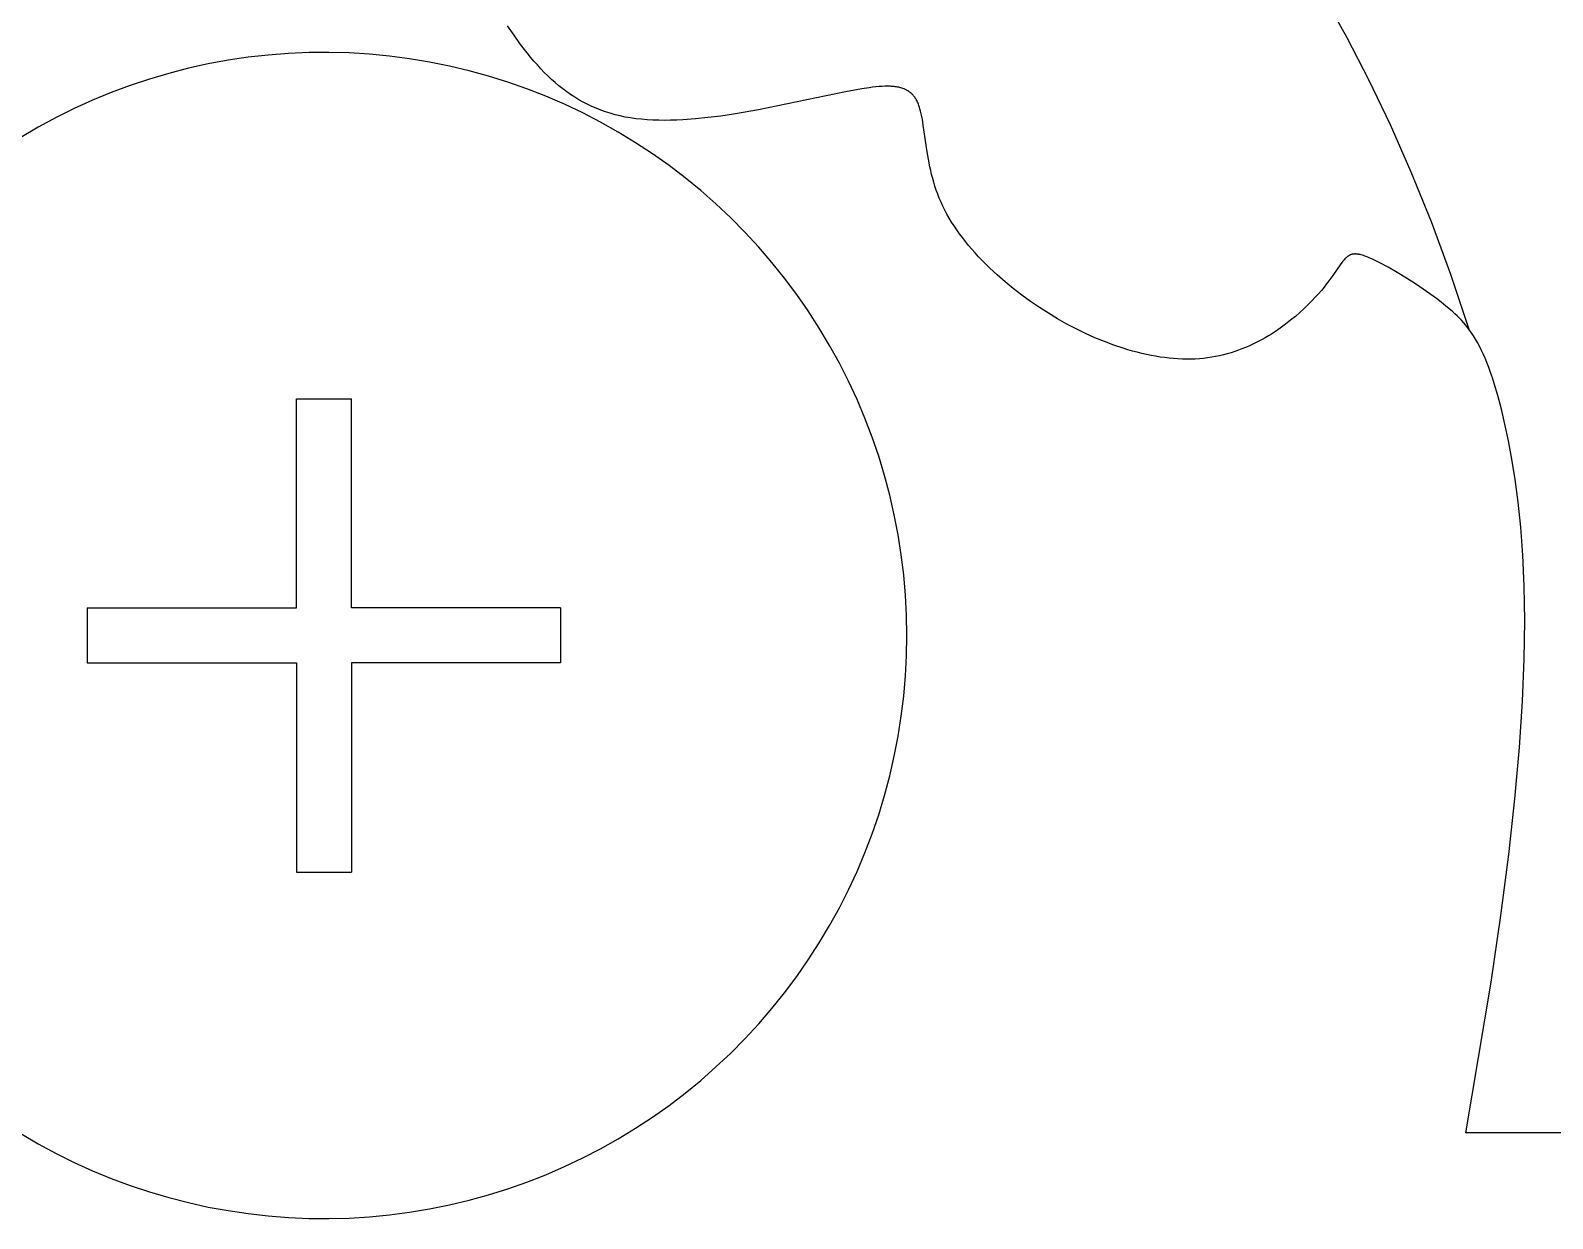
# Model space of a CAD drawing. Extents: x 238 to 525, y 206 to 336.
# Drawn here: x 368.9 to 445.8, y 205.6 to 265.7 of the extents above; entities that cross this region are included whole.
import ezdxf

# ---------------------------------------------------------------- set-up
doc = ezdxf.new("R2010")
doc.units = 0
doc.layers.get('0').update_dxf_attribs({"linetype": 'CONTINUOUS'})

msp = doc.modelspace()

# ---------------------------------------------------------------- linework, layer by layer
at = {"linetype": 'CONTINUOUS'}
for p, q in [((382.33, 247.047), (385.11, 247.047)), ((382.33, 236.478), (382.33, 247.047)), ((385.11, 236.478), (385.11, 247.047)), ((371.762, 236.478), (371.762, 233.698)), ((371.762, 236.478), (382.33, 236.478)), ((395.679, 236.478), (385.11, 236.478)), ((395.679, 236.478), (395.679, 233.698)), ((371.762, 233.698), (382.33, 233.698)), ((382.33, 233.698), (382.33, 223.128)), ((395.679, 233.698), (385.11, 233.698)), ((385.11, 233.698), (385.11, 223.128)), ((382.33, 223.128), (385.11, 223.128))]:
    msp.add_line(p, q, dxfattribs=at)
at = {"color": 1, "linetype": 'CONTINUOUS'}
msp.add_lwpolyline([(441.587, 250.555), (440.669, 253.33), (439.693, 255.98), (438.669, 258.502), (437.609, 260.895), (436.522, 263.159), (435.421, 265.291), (434.314, 267.292), (433.213, 269.159), (432.129, 270.891), (431.073, 272.488), (430.054, 273.947), (429.084, 275.269), (428.173, 276.451), (427.332, 277.493), (426.571, 278.393), (425.902, 279.15)], dxfattribs=at)
at = {"color": 7, "linetype": 'CONTINUOUS'}
for points in [[(441.415, 209.967), (442.709, 217.572), (443.199, 220.932), (443.593, 224.017), (443.9, 226.841), (444.127, 229.42), (444.28, 231.768), (444.368, 233.899), (444.397, 235.829), (444.375, 237.571), (444.308, 239.141), (444.205, 240.553), (444.073, 241.821), (443.919, 242.962), (443.75, 243.988), (443.574, 244.915), (443.396, 245.756), (443.217, 246.518), (443.038, 247.205), (442.857, 247.823), (442.766, 248.108), (442.674, 248.377), (442.582, 248.632), (442.489, 248.873), (442.395, 249.1), (442.301, 249.315), (442.206, 249.518), (442.11, 249.709), (442.013, 249.889), (441.915, 250.059), (441.817, 250.22), (441.717, 250.371), (441.616, 250.515), (441.514, 250.65), (441.411, 250.779), (441.306, 250.902), (441.2, 251.019), (441.093, 251.131), (440.984, 251.238), (440.874, 251.342), (440.762, 251.443), (440.649, 251.541), (440.418, 251.734), (440.179, 251.923), (439.936, 252.109), (439.437, 252.472), (438.932, 252.817), (438.432, 253.139), (437.949, 253.433), (437.492, 253.694), (437.074, 253.917), (436.883, 254.012), (436.706, 254.097), (436.543, 254.169), (436.467, 254.201), (436.395, 254.229), (436.325, 254.255), (436.259, 254.278), (436.196, 254.299), (436.135, 254.316), (436.077, 254.33), (436.049, 254.337), (436.022, 254.342), (435.995, 254.347), (435.969, 254.351), (435.943, 254.355), (435.918, 254.358), (435.894, 254.36), (435.87, 254.361), (435.847, 254.362), (435.824, 254.362), (435.801, 254.362), (435.779, 254.36), (435.758, 254.359), (435.736, 254.356), (435.716, 254.353), (435.695, 254.349), (435.675, 254.345), (435.655, 254.34), (435.636, 254.334), (435.617, 254.328), (435.598, 254.321), (435.58, 254.313), (435.562, 254.305), (435.544, 254.296), (435.526, 254.287), (435.509, 254.277), (435.491, 254.266), (435.474, 254.255), (435.457, 254.243), (435.441, 254.231), (435.424, 254.218), (435.407, 254.204), (435.391, 254.19), (435.375, 254.175), (435.358, 254.16), (435.342, 254.144), (435.31, 254.11), (435.277, 254.074), (435.245, 254.036), (435.212, 253.996), (435.178, 253.953), (435.11, 253.862), (434.706, 253.282), (434.5, 252.998), (434.384, 252.846), (434.259, 252.687), (434.123, 252.522), (433.976, 252.35), (433.817, 252.173), (433.645, 251.991), (433.459, 251.803), (433.259, 251.61), (433.043, 251.412), (432.813, 251.212), (432.568, 251.01), (432.308, 250.808), (432.034, 250.609), (431.747, 250.414), (431.598, 250.319), (431.445, 250.225), (431.29, 250.133), (431.131, 250.044), (430.969, 249.957), (430.803, 249.872), (430.635, 249.79), (430.463, 249.711), (430.288, 249.636), (430.11, 249.564), (429.929, 249.496), (429.745, 249.432), (429.558, 249.371), (429.368, 249.316), (429.176, 249.265), (428.98, 249.218), (428.782, 249.177), (428.581, 249.141), (428.377, 249.111), (428.17, 249.086), (427.961, 249.068), (427.749, 249.055), (427.535, 249.048), (427.318, 249.047), (427.1, 249.051), (426.879, 249.061), (426.656, 249.077), (426.431, 249.099), (426.205, 249.125), (425.977, 249.157), (425.748, 249.195), (425.517, 249.237), (425.285, 249.285), (425.052, 249.338), (424.818, 249.396), (424.583, 249.459), (424.347, 249.526), (424.11, 249.599), (423.636, 249.759), (423.16, 249.937), (422.684, 250.133), (422.209, 250.346), (421.735, 250.577), (421.264, 250.824), (420.797, 251.087), (420.334, 251.365), (419.877, 251.658), (419.427, 251.965), (418.987, 252.284), (418.558, 252.615), (418.141, 252.957), (417.738, 253.309), (417.35, 253.669), (416.98, 254.039), (416.802, 254.226), (416.628, 254.415), (416.46, 254.606), (416.296, 254.799), (416.139, 254.992), (415.986, 255.187), (415.84, 255.383), (415.7, 255.581), (415.566, 255.779), (415.438, 255.978), (415.317, 256.178), (415.203, 256.378), (415.096, 256.579), (414.996, 256.78), (414.904, 256.981), (414.818, 257.183), (414.739, 257.384), (414.667, 257.585), (414.6, 257.786), (414.539, 257.985), (414.483, 258.184), (414.432, 258.381), (414.385, 258.576), (414.342, 258.77), (414.268, 259.151), (414.205, 259.523), (414.01, 260.875), (413.961, 261.17), (413.934, 261.31), (413.905, 261.445), (413.874, 261.574), (413.841, 261.697), (413.823, 261.757), (413.804, 261.814), (413.784, 261.87), (413.764, 261.925), (413.742, 261.978), (413.72, 262.029), (413.696, 262.079), (413.672, 262.127), (413.659, 262.15), (413.646, 262.173), (413.633, 262.195), (413.619, 262.217), (413.605, 262.239), (413.591, 262.26), (413.576, 262.281), (413.562, 262.301), (413.547, 262.321), (413.531, 262.34), (413.515, 262.359), (413.5, 262.378), (413.483, 262.396), (413.467, 262.414), (413.45, 262.431), (413.433, 262.448), (413.415, 262.465), (413.397, 262.481), (413.379, 262.497), (413.361, 262.512), (413.342, 262.527), (413.323, 262.542), (413.303, 262.556), (413.284, 262.57), (413.264, 262.584), (413.243, 262.597), (413.223, 262.609), (413.202, 262.622), (413.18, 262.634), (413.159, 262.645), (413.136, 262.657), (413.114, 262.667), (413.091, 262.678), (413.068, 262.688), (413.045, 262.698), (413.021, 262.707), (412.973, 262.725), (412.923, 262.742), (412.872, 262.757), (412.819, 262.77), (412.765, 262.783), (412.709, 262.794), (412.652, 262.803), (412.593, 262.812), (412.533, 262.819), (412.472, 262.825), (412.409, 262.83), (412.344, 262.833), (412.278, 262.835), (412.211, 262.836), (412.07, 262.835), (411.924, 262.829), (411.771, 262.819), (411.612, 262.805), (411.445, 262.787), (411.273, 262.765), (410.906, 262.709), (410.085, 262.558), (405.687, 261.642), (404.414, 261.423), (403.771, 261.33), (403.129, 261.25), (402.491, 261.186), (401.861, 261.141), (401.549, 261.126), (401.242, 261.117), (400.938, 261.113), (400.638, 261.116), (400.343, 261.126), (400.053, 261.142), (399.769, 261.166), (399.491, 261.197), (399.219, 261.236), (398.953, 261.283), (398.694, 261.337), (398.44, 261.399), (398.192, 261.469), (397.95, 261.545), (397.713, 261.63), (397.482, 261.721), (397.255, 261.82), (397.033, 261.926), (396.816, 262.038), (396.604, 262.158), (396.395, 262.285), (396.191, 262.418), (395.991, 262.558), (395.794, 262.705), (395.601, 262.858), (395.411, 263.018), (395.225, 263.184), (395.041, 263.356), (394.86, 263.535), (394.682, 263.72), (394.507, 263.911), (394.333, 264.107), (394.162, 264.31), (393.993, 264.519), (393.659, 264.953), (393.33, 265.41), (393.005, 265.888)], [(413.181, 235.088), (413.163, 236.11), (413.11, 237.132), (413.021, 238.15), (412.897, 239.165), (412.738, 240.176), (412.544, 241.18), (412.315, 242.176), (412.052, 243.165), (411.755, 244.143), (411.424, 245.11), (411.059, 246.066), (410.662, 247.008), (410.232, 247.936), (409.77, 248.848), (409.276, 249.744), (408.752, 250.622), (408.198, 251.482), (407.614, 252.322), (407.002, 253.14), (406.361, 253.938), (405.694, 254.712), (404.999, 255.463), (404.279, 256.189), (403.534, 256.89), (402.766, 257.564), (401.974, 258.212), (401.161, 258.831), (400.326, 259.422), (399.472, 259.984), (398.598, 260.516), (397.707, 261.017), (396.798, 261.487), (395.874, 261.925), (394.935, 262.33), (393.983, 262.703), (393.018, 263.043), (392.043, 263.348), (391.057, 263.62), (390.062, 263.858), (389.06, 264.06), (388.051, 264.228), (387.037, 264.361), (386.019, 264.459), (384.998, 264.521), (383.976, 264.547), (382.953, 264.538), (381.932, 264.494), (380.912, 264.414), (379.896, 264.299), (378.885, 264.149), (377.879, 263.964), (376.88, 263.743), (375.89, 263.489), (374.909, 263.2), (373.939, 262.877), (372.98, 262.521), (372.034, 262.131), (371.103, 261.71), (370.186, 261.256), (369.286, 260.77), (368.404, 260.254)], [(368.404, 209.922), (369.286, 209.405), (370.186, 208.92), (371.103, 208.466), (372.034, 208.044), (372.98, 207.655), (373.939, 207.299), (374.909, 206.976), (375.89, 206.687), (376.88, 206.432), (377.879, 206.212), (378.885, 206.027), (379.896, 205.876), (380.912, 205.761), (381.932, 205.682), (382.953, 205.637), (383.976, 205.628), (384.998, 205.655), (386.019, 205.717), (387.037, 205.815), (388.051, 205.947), (389.06, 206.115), (390.062, 206.318), (391.057, 206.555), (392.043, 206.827), (393.018, 207.133), (393.983, 207.473), (394.935, 207.845), (395.874, 208.251), (396.798, 208.689), (397.707, 209.159), (398.598, 209.66), (399.472, 210.192), (400.326, 210.753), (401.161, 211.344), (401.974, 211.964), (402.766, 212.611), (403.534, 213.286), (404.279, 213.987), (404.999, 214.713), (405.694, 215.464), (406.361, 216.238), (407.002, 217.035), (407.614, 217.854), (408.198, 218.694), (408.752, 219.553), (409.276, 220.431), (409.77, 221.327), (410.232, 222.24), (410.662, 223.167), (411.059, 224.11), (411.424, 225.065), (411.755, 226.033), (412.052, 227.011), (412.315, 227.999), (412.544, 228.996), (412.738, 230), (412.897, 231.01), (413.021, 232.025), (413.11, 233.044), (413.163, 234.065), (413.181, 235.088), (413.181, 235.088)], [(451.348, 209.967), (441.415, 209.967)]]:
    msp.add_lwpolyline(points, dxfattribs=at)

doc.saveas('drawing.dxf')
